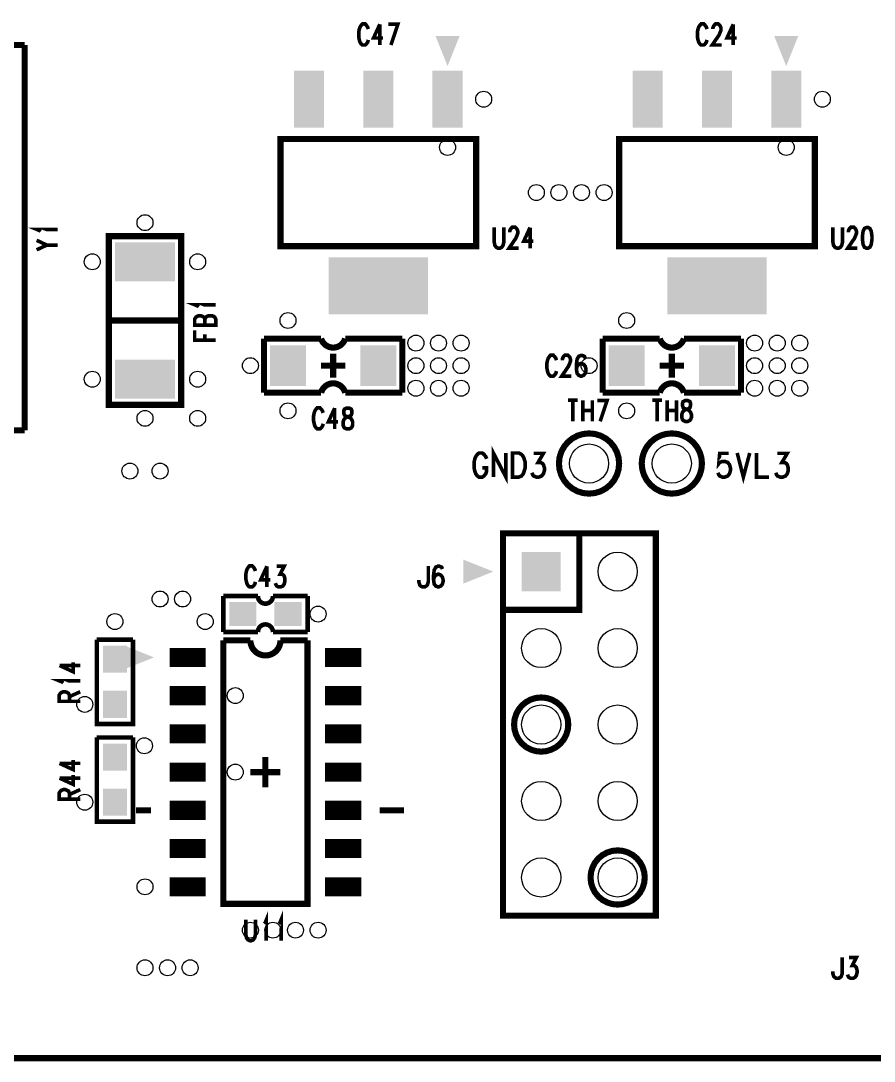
# Model space of a CAD drawing. Extents: x -8 to 142, y 0 to 126.
# Drawn here: x 41.88 to 70.22, y -0.1 to 34.45 of the extents above; entities that cross this region are included whole.
import ezdxf

# ---------------------------------------------------------------- set-up
doc = ezdxf.new("R2010")
doc.units = 0
doc.layers.get('0').update_dxf_attribs({"linetype": 'CONTINUOUS'})
doc.layers.add('02_ASSY1_GBR', color=6, linetype='CONTINUOUS')

# ---------------------------------------------------------------- blocks, each defined once
blk = doc.blocks.new('SQUARE_154')
blk.add_solid([(0.65, 0.65), (0.65, -0.65), (-0.65, 0.65), (-0.65, -0.65)])
blk = doc.blocks.new('ROUND_170')
blk.add_circle((0, 0), 0.265)
blk = doc.blocks.new('RECTANGLE_178')
blk.add_solid([(0.4, 0.45), (0.4, -0.45), (-0.4, 0.45), (-0.4, -0.45)])
blk = doc.blocks.new('RECTANGLE_180')
blk.add_solid([(0.45, 0.4), (0.45, -0.4), (-0.45, 0.4), (-0.45, -0.4)])
blk = doc.blocks.new('RECTANGLE_186')
blk.add_solid([(0.6, 0.675), (0.6, -0.675), (-0.6, 0.675), (-0.6, -0.675)])
blk = doc.blocks.new('RECTANGLE_196')
blk.add_solid([(1, 0.65), (1, -0.65), (-1, 0.65), (-1, -0.65)])
blk = doc.blocks.new('RECTANGLE_198')
blk.add_solid([(1.65, 0.95), (1.65, -0.95), (-1.65, 0.95), (-1.65, -0.95)])
blk = doc.blocks.new('RECTANGLE_199')
blk.add_solid([(0.5, 0.95), (0.5, -0.95), (-0.5, 0.95), (-0.5, -0.95)])
blk = doc.blocks.new('ROUND_218')
blk.add_circle((0, 0), 0.65)

msp = doc.modelspace()

# ---------------------------------------------------------------- linework, layer by layer
at = {"layer": '02_ASSY1_GBR'}
for points, const_width in [([(0, 0), (123.5, 0), (123.5, 103.5), (0, 103.5), (0, 0)], 0.2032), ([(53.419, 34.18), (53.397, 34.244), (53.352, 34.308), (53.311, 34.35), (53.225, 34.35), (53.184, 34.308), (53.142, 34.244), (53.12, 34.18), (53.101, 34.085), (53.101, 33.915), (53.12, 33.82), (53.142, 33.745), (53.184, 33.682), (53.225, 33.65), (53.311, 33.65), (53.352, 33.682), (53.397, 33.745), (53.419, 33.82)], 0.12), ([(53.801, 34.339), (53.591, 33.883), (53.909, 33.883)], 0.12), ([(53.801, 34.339), (53.801, 33.65)], 0.12), ([(54.081, 34.339), (54.399, 34.339), (54.17, 33.65)], 0.12), ([(64.669, 34.18), (64.647, 34.244), (64.602, 34.308), (64.561, 34.35), (64.475, 34.35), (64.434, 34.308), (64.392, 34.244), (64.37, 34.18), (64.351, 34.085), (64.351, 33.915), (64.37, 33.82), (64.392, 33.745), (64.434, 33.682), (64.475, 33.65), (64.561, 33.65), (64.602, 33.682), (64.647, 33.745), (64.669, 33.82)], 0.12), ([(64.863, 34.18), (64.863, 34.212), (64.885, 34.276), (64.908, 34.308), (64.952, 34.35), (65.045, 34.35), (65.089, 34.308), (65.111, 34.276), (65.134, 34.212), (65.134, 34.148), (65.111, 34.085), (65.067, 33.979), (64.841, 33.65), (65.159, 33.65)], 0.12), ([(65.541, 34.339), (65.331, 33.883), (65.649, 33.883)], 0.12), ([(65.541, 34.339), (65.541, 33.65)], 0.12), ([(40.7, 33.65), (42, 33.65)], 0.2), ([(42, 33.65), (42, 20.85)], 0.2), ([(57, 26.969), (50.5, 26.969), (50.5, 30.525), (57, 30.525), (57, 26.969)], 0.2032), ([(68.25, 26.969), (61.75, 26.969), (61.75, 30.525), (68.25, 30.525), (68.25, 26.969)], 0.2032), ([(57.601, 27.6), (57.601, 27.102), (57.623, 26.995), (57.668, 26.932), (57.738, 26.9), (57.782, 26.9), (57.849, 26.932), (57.894, 26.995), (57.919, 27.102), (57.919, 27.6)], 0.12), ([(58.113, 27.43), (58.113, 27.462), (58.135, 27.526), (58.158, 27.558), (58.202, 27.6), (58.295, 27.6), (58.339, 27.558), (58.361, 27.526), (58.384, 27.462), (58.384, 27.398), (58.361, 27.335), (58.317, 27.229), (58.091, 26.9), (58.409, 26.9)], 0.12), ([(58.791, 27.589), (58.581, 27.133), (58.899, 27.133)], 0.12), ([(58.791, 27.589), (58.791, 26.9)], 0.12), ([(68.851, 27.6), (68.851, 27.102), (68.873, 26.995), (68.918, 26.932), (68.988, 26.9), (69.032, 26.9), (69.099, 26.932), (69.144, 26.995), (69.169, 27.102), (69.169, 27.6)], 0.12), ([(69.363, 27.43), (69.363, 27.462), (69.385, 27.526), (69.408, 27.558), (69.452, 27.6), (69.545, 27.6), (69.589, 27.558), (69.611, 27.526), (69.634, 27.462), (69.634, 27.398), (69.611, 27.335), (69.567, 27.229), (69.341, 26.9), (69.659, 26.9)], 0.12), ([(69.968, 27.589), (69.898, 27.558), (69.853, 27.462), (69.831, 27.292), (69.831, 27.197), (69.853, 27.027), (69.898, 26.932), (69.968, 26.9), (70.012, 26.9), (70.079, 26.932), (70.124, 27.027), (70.149, 27.197), (70.149, 27.292), (70.124, 27.462), (70.079, 27.558), (70.012, 27.589), (69.968, 27.589)], 0.12), ([(42.538, 27.46), (42.506, 27.485), (42.411, 27.524), (43.1, 27.524)], 0.12), ([(44.8, 21.7), (44.8, 27.3), (47.2, 27.3), (47.2, 21.7), (44.8, 21.7)], 0.2032), ([(42.4, 27.164), (42.739, 27.005)], 0.12), ([(42.4, 26.846), (42.739, 27.005), (43.1, 27.005)], 0.12), ([(47.788, 24.955), (47.756, 24.98), (47.661, 25.019), (48.35, 25.019)], 0.12), ([(44.8, 24.5), (47.2, 24.5)], 0.2032), ([(47.989, 24.341), (47.989, 24.545), (48.021, 24.611), (48.053, 24.634), (48.117, 24.659), (48.223, 24.659), (48.286, 24.634), (48.318, 24.611), (48.35, 24.545), (48.35, 24.341), (47.65, 24.341), (47.65, 24.545), (47.692, 24.611), (47.724, 24.634), (47.788, 24.659), (47.852, 24.659), (47.915, 24.634), (47.958, 24.611), (47.989, 24.545)], 0.12), ([(47.65, 24.169), (47.65, 23.851), (48.35, 23.851)], 0.12), ([(47.989, 23.851), (47.989, 24.045)], 0.12), ([(49.95, 23.9), (49.95, 22.1)], 0.2032), ([(49.95, 23.9), (51.85, 23.9)], 0.2032), ([(52.65, 23.9), (52.639, 23.868), (52.626, 23.837), (52.611, 23.808), (52.593, 23.78), (52.572, 23.753), (52.55, 23.728), (52.526, 23.705), (52.5, 23.683), (52.472, 23.664), (52.443, 23.648), (52.413, 23.633), (52.382, 23.621), (52.35, 23.612), (52.317, 23.605), (52.283, 23.601), (52.25, 23.6), (52.217, 23.601), (52.183, 23.605), (52.15, 23.612), (52.118, 23.621), (52.087, 23.633), (52.057, 23.648), (52.028, 23.664), (52, 23.683), (51.974, 23.705), (51.95, 23.728), (51.928, 23.753), (51.907, 23.78), (51.889, 23.808), (51.874, 23.837), (51.861, 23.868), (51.85, 23.9)], 0.2032), ([(52.65, 23.9), (54.55, 23.9)], 0.2032), ([(54.55, 23.9), (54.55, 22.1)], 0.2032), ([(61.2, 23.9), (61.2, 22.1)], 0.2032), ([(61.2, 23.9), (63.1, 23.9)], 0.2032), ([(63.9, 23.9), (63.889, 23.868), (63.876, 23.837), (63.861, 23.808), (63.843, 23.78), (63.822, 23.753), (63.8, 23.728), (63.776, 23.705), (63.75, 23.683), (63.722, 23.664), (63.693, 23.648), (63.663, 23.633), (63.632, 23.621), (63.6, 23.612), (63.567, 23.605), (63.533, 23.601), (63.5, 23.6), (63.467, 23.601), (63.433, 23.605), (63.4, 23.612), (63.368, 23.621), (63.337, 23.633), (63.307, 23.648), (63.278, 23.664), (63.25, 23.683), (63.224, 23.705), (63.2, 23.728), (63.178, 23.753), (63.157, 23.78), (63.139, 23.808), (63.124, 23.837), (63.111, 23.868), (63.1, 23.9)], 0.2032), ([(63.9, 23.9), (65.8, 23.9)], 0.2032), ([(65.8, 23.9), (65.8, 22.1)], 0.2032), ([(52.25, 22.6), (52.25, 23.4)], 0.2032), ([(63.5, 22.6), (63.5, 23.4)], 0.2032), ([(59.669, 23.18), (59.647, 23.244), (59.602, 23.308), (59.561, 23.35), (59.475, 23.35), (59.434, 23.308), (59.392, 23.244), (59.37, 23.18), (59.351, 23.085), (59.351, 22.915), (59.37, 22.82), (59.392, 22.745), (59.434, 22.682), (59.475, 22.65), (59.561, 22.65), (59.602, 22.682), (59.647, 22.745), (59.669, 22.82)], 0.12), ([(59.863, 23.18), (59.863, 23.212), (59.885, 23.276), (59.908, 23.308), (59.952, 23.35), (60.045, 23.35), (60.089, 23.308), (60.111, 23.276), (60.134, 23.212), (60.134, 23.148), (60.111, 23.085), (60.067, 22.979), (59.841, 22.65), (60.159, 22.65)], 0.12), ([(60.624, 23.244), (60.598, 23.308), (60.525, 23.339), (60.477, 23.339), (60.404, 23.308), (60.353, 23.212), (60.331, 23.042), (60.331, 22.883), (60.353, 22.745), (60.404, 22.682), (60.477, 22.65), (60.5, 22.65), (60.573, 22.682), (60.624, 22.745), (60.649, 22.841), (60.649, 22.883), (60.624, 22.979), (60.573, 23.042), (60.5, 23.074), (60.477, 23.074), (60.404, 23.042), (60.353, 22.979), (60.331, 22.883)], 0.12), ([(52.65, 23), (51.85, 23)], 0.2032), ([(63.9, 23), (63.1, 23)], 0.2032), ([(51.85, 22.1), (51.86, 22.133), (51.872, 22.165), (51.887, 22.195), (51.904, 22.225), (51.924, 22.253), (51.946, 22.279), (51.97, 22.303), (51.996, 22.325), (52.024, 22.345), (52.053, 22.362), (52.084, 22.377), (52.116, 22.39), (52.149, 22.4), (52.182, 22.407), (52.216, 22.411), (52.25, 22.412), (52.284, 22.411), (52.318, 22.407), (52.351, 22.4), (52.384, 22.39), (52.416, 22.377), (52.447, 22.362), (52.476, 22.345), (52.504, 22.325), (52.53, 22.303), (52.554, 22.279), (52.576, 22.253), (52.596, 22.225), (52.613, 22.195), (52.628, 22.165), (52.64, 22.133), (52.65, 22.1)], 0.2032), ([(63.1, 22.1), (63.11, 22.133), (63.122, 22.165), (63.137, 22.195), (63.154, 22.225), (63.174, 22.253), (63.196, 22.279), (63.22, 22.303), (63.246, 22.325), (63.274, 22.345), (63.303, 22.362), (63.334, 22.377), (63.366, 22.39), (63.399, 22.4), (63.432, 22.407), (63.466, 22.411), (63.5, 22.412), (63.534, 22.411), (63.568, 22.407), (63.601, 22.4), (63.634, 22.39), (63.666, 22.377), (63.697, 22.362), (63.726, 22.345), (63.754, 22.325), (63.78, 22.303), (63.804, 22.279), (63.826, 22.253), (63.846, 22.225), (63.863, 22.195), (63.878, 22.165), (63.89, 22.133), (63.9, 22.1)], 0.2032), ([(51.85, 22.1), (49.95, 22.1)], 0.2032), ([(54.55, 22.1), (52.65, 22.1)], 0.2032), ([(63.1, 22.1), (61.2, 22.1)], 0.2032), ([(65.8, 22.1), (63.9, 22.1)], 0.2032), ([(60.051, 21.85), (60.369, 21.85)], 0.12), ([(60.21, 21.85), (60.21, 21.15)], 0.12), ([(60.541, 21.85), (60.541, 21.15)], 0.12), ([(60.859, 21.85), (60.859, 21.15)], 0.12), ([(61.031, 21.839), (61.349, 21.839), (61.12, 21.15)], 0.12), ([(62.851, 21.85), (63.169, 21.85)], 0.12), ([(63.01, 21.85), (63.01, 21.15)], 0.12), ([(63.341, 21.85), (63.341, 21.15)], 0.12), ([(63.659, 21.85), (63.659, 21.15)], 0.12), ([(63.942, 21.839), (63.875, 21.808), (63.853, 21.744), (63.853, 21.68), (63.875, 21.606), (63.92, 21.574), (64.012, 21.542), (64.079, 21.511), (64.124, 21.447), (64.149, 21.383), (64.149, 21.277), (64.124, 21.214), (64.101, 21.182), (64.035, 21.15), (63.942, 21.15), (63.875, 21.182), (63.853, 21.214), (63.831, 21.277), (63.831, 21.383), (63.853, 21.447), (63.898, 21.511), (63.965, 21.542), (64.057, 21.574), (64.101, 21.606), (64.124, 21.68), (64.124, 21.744), (64.101, 21.808), (64.035, 21.839), (63.942, 21.839)], 0.12), ([(51.919, 21.43), (51.897, 21.494), (51.852, 21.558), (51.811, 21.6), (51.725, 21.6), (51.684, 21.558), (51.642, 21.494), (51.62, 21.43), (51.601, 21.335), (51.601, 21.165), (51.62, 21.07), (51.642, 20.995), (51.684, 20.932), (51.725, 20.9), (51.811, 20.9), (51.852, 20.932), (51.897, 20.995), (51.919, 21.07)], 0.12), ([(52.301, 21.589), (52.091, 21.133), (52.409, 21.133)], 0.12), ([(52.301, 21.589), (52.301, 20.9)], 0.12), ([(52.692, 21.589), (52.625, 21.558), (52.603, 21.494), (52.603, 21.43), (52.625, 21.356), (52.67, 21.324), (52.762, 21.292), (52.829, 21.261), (52.874, 21.197), (52.899, 21.133), (52.899, 21.027), (52.874, 20.964), (52.851, 20.932), (52.785, 20.9), (52.692, 20.9), (52.625, 20.932), (52.603, 20.964), (52.581, 21.027), (52.581, 21.133), (52.603, 21.197), (52.648, 21.261), (52.715, 21.292), (52.807, 21.324), (52.851, 21.356), (52.874, 21.43), (52.874, 21.494), (52.851, 21.558), (52.785, 21.589), (52.692, 21.589)], 0.12), ([(60.541, 21.511), (60.859, 21.511)], 0.12), ([(63.341, 21.511), (63.659, 21.511)], 0.12), ([(42, 20.85), (40.7, 20.85)], 0.2), ([(59.75, 19.75), (59.769, 19.555), (59.826, 19.367), (59.919, 19.194), (60.043, 19.043), (60.194, 18.919), (60.367, 18.826), (60.555, 18.769), (60.75, 18.75), (60.945, 18.769), (61.133, 18.826), (61.306, 18.919), (61.457, 19.043), (61.581, 19.194), (61.674, 19.367), (61.731, 19.555), (61.75, 19.75), (61.731, 19.945), (61.674, 20.133), (61.581, 20.306), (61.457, 20.457), (61.306, 20.581), (61.133, 20.674), (60.945, 20.731), (60.75, 20.75), (60.555, 20.731), (60.367, 20.674), (60.194, 20.581), (60.043, 20.457), (59.919, 20.306), (59.826, 20.133), (59.769, 19.945), (59.75, 19.75)], 0.2032), ([(62.5, 19.75), (62.519, 19.555), (62.576, 19.367), (62.669, 19.194), (62.793, 19.043), (62.944, 18.919), (63.117, 18.826), (63.305, 18.769), (63.5, 18.75), (63.695, 18.769), (63.883, 18.826), (64.056, 18.919), (64.207, 19.043), (64.331, 19.194), (64.424, 19.367), (64.481, 19.555), (64.5, 19.75), (64.481, 19.945), (64.424, 20.133), (64.331, 20.306), (64.207, 20.457), (64.056, 20.581), (63.883, 20.674), (63.695, 20.731), (63.5, 20.75), (63.305, 20.731), (63.117, 20.674), (62.944, 20.581), (62.793, 20.457), (62.669, 20.306), (62.576, 20.133), (62.519, 19.945), (62.5, 19.75)], 0.2032), ([(57.348, 19.906), (57.319, 19.979), (57.261, 20.052), (57.207, 20.1), (57.094, 20.1), (57.04, 20.052), (56.986, 19.979), (56.957, 19.906), (56.932, 19.797), (56.932, 19.603), (56.957, 19.494), (56.986, 19.409), (57.04, 19.336), (57.094, 19.3), (57.207, 19.3), (57.261, 19.336), (57.319, 19.409), (57.348, 19.494), (57.348, 19.603), (57.207, 19.603)], 0.12), ([(57.572, 19.3), (57.572, 20.1), (57.988, 19.3), (57.988, 20.1)], 0.12), ([(58.212, 20.1), (58.42, 20.1), (58.507, 20.052), (58.566, 19.979), (58.595, 19.906), (58.628, 19.797), (58.628, 19.603), (58.595, 19.494), (58.566, 19.409), (58.507, 19.336), (58.42, 19.3), (58.212, 19.3), (58.212, 20.1)], 0.12), ([(58.91, 20.088), (59.235, 20.088), (59.056, 19.785), (59.147, 19.785), (59.206, 19.748), (59.235, 19.712), (59.268, 19.603), (59.268, 19.518), (59.235, 19.409), (59.176, 19.336), (59.089, 19.3), (58.998, 19.3), (58.91, 19.336), (58.881, 19.373), (58.852, 19.445)], 0.12), ([(65.386, 20.088), (65.09, 20.088), (65.061, 19.748), (65.09, 19.785), (65.178, 19.821), (65.265, 19.821), (65.356, 19.785), (65.415, 19.712), (65.448, 19.603), (65.448, 19.518), (65.415, 19.409), (65.356, 19.336), (65.265, 19.3), (65.178, 19.3), (65.09, 19.336), (65.061, 19.373), (65.032, 19.445)], 0.12), ([(65.672, 20.1), (65.876, 19.3), (66.088, 20.1)], 0.12), ([(66.312, 20.1), (66.312, 19.3), (66.728, 19.3)], 0.12), ([(67.01, 20.088), (67.335, 20.088), (67.156, 19.785), (67.247, 19.785), (67.306, 19.748), (67.335, 19.712), (67.368, 19.603), (67.368, 19.518), (67.335, 19.409), (67.276, 19.336), (67.189, 19.3), (67.098, 19.3), (67.01, 19.336), (66.981, 19.373), (66.952, 19.445)], 0.12), ([(60.43, 17.43), (60.43, 14.89), (57.89, 14.89)], 0.2032), ([(62.97, 17.43), (57.89, 17.43), (57.89, 4.73), (62.97, 4.73), (62.97, 17.43)], 0.2032), ([(49.669, 16.18), (49.647, 16.244), (49.602, 16.308), (49.561, 16.35), (49.475, 16.35), (49.434, 16.308), (49.392, 16.244), (49.37, 16.18), (49.351, 16.085), (49.351, 15.915), (49.37, 15.82), (49.392, 15.745), (49.434, 15.682), (49.475, 15.65), (49.561, 15.65), (49.602, 15.682), (49.647, 15.745), (49.669, 15.82)], 0.12), ([(50.051, 16.339), (49.841, 15.883), (50.159, 15.883)], 0.12), ([(50.051, 16.339), (50.051, 15.65)], 0.12), ([(50.375, 16.339), (50.624, 16.339), (50.487, 16.074), (50.557, 16.074), (50.601, 16.042), (50.624, 16.011), (50.649, 15.915), (50.649, 15.841), (50.624, 15.745), (50.579, 15.682), (50.512, 15.65), (50.442, 15.65), (50.375, 15.682), (50.353, 15.714), (50.331, 15.777)], 0.12), ([(55.411, 16.35), (55.411, 15.82), (55.379, 15.714), (55.347, 15.682), (55.287, 15.65), (55.22, 15.65), (55.159, 15.682), (55.128, 15.714), (55.096, 15.82), (55.096, 15.883)], 0.12), ([(55.879, 16.244), (55.853, 16.308), (55.78, 16.339), (55.732, 16.339), (55.659, 16.308), (55.608, 16.212), (55.586, 16.042), (55.586, 15.883), (55.608, 15.745), (55.659, 15.682), (55.732, 15.65), (55.755, 15.65), (55.828, 15.682), (55.879, 15.745), (55.904, 15.841), (55.904, 15.883), (55.879, 15.979), (55.828, 16.042), (55.755, 16.074), (55.732, 16.074), (55.659, 16.042), (55.608, 15.979), (55.586, 15.883)], 0.12), ([(49.75, 15.35), (48.6, 15.35)], 0.1524), ([(48.6, 15.35), (48.6, 14.15)], 0.1524), ([(50.25, 15.35), (50.249, 15.325), (50.246, 15.301), (50.24, 15.276), (50.232, 15.253), (50.222, 15.23), (50.21, 15.209), (50.195, 15.189), (50.179, 15.17), (50.16, 15.153), (50.14, 15.138), (50.119, 15.125), (50.097, 15.114), (50.073, 15.106), (50.049, 15.1), (50.025, 15.096), (50, 15.095), (49.975, 15.096), (49.951, 15.1), (49.927, 15.106), (49.903, 15.114), (49.881, 15.125), (49.86, 15.138), (49.84, 15.153), (49.821, 15.17), (49.805, 15.189), (49.79, 15.209), (49.778, 15.23), (49.768, 15.253), (49.76, 15.276), (49.754, 15.301), (49.751, 15.325), (49.75, 15.35)], 0.1524), ([(51.4, 15.35), (50.25, 15.35)], 0.1524), ([(51.4, 15.35), (51.4, 14.15)], 0.1524), ([(49.75, 14.15), (48.6, 14.15)], 0.1524), ([(49.75, 14.15), (49.751, 14.175), (49.754, 14.199), (49.76, 14.224), (49.768, 14.247), (49.778, 14.27), (49.79, 14.291), (49.805, 14.311), (49.821, 14.33), (49.84, 14.347), (49.86, 14.362), (49.881, 14.375), (49.903, 14.386), (49.927, 14.394), (49.951, 14.4), (49.975, 14.404), (50, 14.405), (50.025, 14.404), (50.049, 14.4), (50.073, 14.394), (50.097, 14.386), (50.119, 14.375), (50.14, 14.362), (50.16, 14.347), (50.179, 14.33), (50.195, 14.311), (50.21, 14.291), (50.222, 14.27), (50.232, 14.247), (50.24, 14.224), (50.246, 14.199), (50.249, 14.175), (50.25, 14.15)], 0.1524), ([(51.4, 14.15), (50.25, 14.15)], 0.1524), ([(45.6, 13.9), (45.6, 11.1), (44.4, 11.1), (44.4, 13.9)], 0.1524), ([(44.4, 13.9), (45.6, 13.9)], 0.1524), ([(51.4, 13.875), (51.4, 5.125), (48.6, 5.125), (48.6, 13.875)], 0.2032), ([(48.6, 13.875), (49.5, 13.875)], 0.2032), ([(50.5, 13.875), (50.498, 13.826), (50.49, 13.777), (50.478, 13.73), (50.462, 13.684), (50.441, 13.639), (50.416, 13.597), (50.387, 13.558), (50.354, 13.521), (50.317, 13.488), (50.278, 13.459), (50.236, 13.434), (50.191, 13.413), (50.145, 13.397), (50.098, 13.385), (50.049, 13.377), (50, 13.375), (49.951, 13.377), (49.902, 13.385), (49.855, 13.397), (49.809, 13.413), (49.764, 13.434), (49.722, 13.459), (49.683, 13.488), (49.646, 13.521), (49.613, 13.558), (49.584, 13.597), (49.559, 13.639), (49.538, 13.684), (49.522, 13.73), (49.51, 13.777), (49.502, 13.826), (49.5, 13.875)], 0.2032), ([(51.4, 13.875), (50.5, 13.875)], 0.2032), ([(46.818, 13.31), (48.018, 13.31)], 0.635), ([(51.983, 13.31), (53.183, 13.31)], 0.635), ([(43.161, 13.041), (43.617, 12.831), (43.617, 13.149)], 0.12), ([(43.161, 13.041), (43.85, 13.041)], 0.12), ([(43.288, 12.465), (43.256, 12.49), (43.161, 12.529), (43.85, 12.529)], 0.12), ([(43.85, 11.851), (43.15, 11.851), (43.15, 12.055), (43.192, 12.121), (43.224, 12.144), (43.288, 12.169), (43.352, 12.169), (43.415, 12.144), (43.458, 12.121), (43.489, 12.055), (43.489, 11.851)], 0.12), ([(43.489, 12.007), (43.85, 12.169)], 0.12), ([(46.818, 12.04), (48.018, 12.04)], 0.635), ([(51.983, 12.04), (53.183, 12.04)], 0.635), ([(58.26, 11.08), (58.277, 10.904), (58.329, 10.736), (58.412, 10.58), (58.524, 10.444), (58.66, 10.332), (58.816, 10.249), (58.984, 10.197), (59.16, 10.18), (59.336, 10.197), (59.504, 10.249), (59.66, 10.332), (59.796, 10.444), (59.908, 10.58), (59.991, 10.736), (60.043, 10.904), (60.06, 11.08), (60.043, 11.256), (59.991, 11.424), (59.908, 11.58), (59.796, 11.716), (59.66, 11.828), (59.504, 11.911), (59.336, 11.963), (59.16, 11.98), (58.984, 11.963), (58.816, 11.911), (58.66, 11.828), (58.524, 11.716), (58.412, 11.58), (58.329, 11.424), (58.277, 11.256), (58.26, 11.08)], 0.2032), ([(46.818, 10.77), (48.018, 10.77)], 0.635), ([(51.983, 10.77), (53.183, 10.77)], 0.635), ([(45.6, 10.65), (45.6, 7.85), (44.4, 7.85), (44.4, 10.65)], 0.1524), ([(44.4, 10.65), (45.6, 10.65)], 0.1524), ([(50, 10), (50, 9)], 0.2032), ([(43.161, 9.791), (43.617, 9.581), (43.617, 9.899)], 0.12), ([(43.161, 9.791), (43.85, 9.791)], 0.12), ([(46.818, 9.5), (48.018, 9.5)], 0.635), ([(51.983, 9.5), (53.183, 9.5)], 0.635), ([(43.161, 9.301), (43.617, 9.091), (43.617, 9.409)], 0.12), ([(43.161, 9.301), (43.85, 9.301)], 0.12), ([(49.5, 9.5), (50.5, 9.5)], 0.2032), ([(43.85, 8.601), (43.15, 8.601), (43.15, 8.805), (43.192, 8.871), (43.224, 8.894), (43.288, 8.919), (43.352, 8.919), (43.415, 8.894), (43.458, 8.871), (43.489, 8.805), (43.489, 8.601)], 0.12), ([(43.489, 8.757), (43.85, 8.919)], 0.12), ([(45.7, 8.23), (46.2, 8.23)], 0.2032), ([(46.818, 8.23), (48.018, 8.23)], 0.635), ([(51.983, 8.23), (53.183, 8.23)], 0.635), ([(53.8, 8.23), (54.6, 8.23)], 0.2032), ([(46.818, 6.96), (48.018, 6.96)], 0.635), ([(51.983, 6.96), (53.183, 6.96)], 0.635), ([(60.8, 6), (60.817, 5.824), (60.869, 5.656), (60.952, 5.5), (61.064, 5.364), (61.2, 5.252), (61.356, 5.169), (61.524, 5.117), (61.7, 5.1), (61.876, 5.117), (62.044, 5.169), (62.2, 5.252), (62.336, 5.364), (62.448, 5.5), (62.531, 5.656), (62.583, 5.824), (62.6, 6), (62.583, 6.176), (62.531, 6.344), (62.448, 6.5), (62.336, 6.636), (62.2, 6.748), (62.044, 6.831), (61.876, 6.883), (61.7, 6.9), (61.524, 6.883), (61.356, 6.831), (61.2, 6.748), (61.064, 6.636), (60.952, 6.5), (60.869, 6.344), (60.817, 6.176), (60.8, 6)], 0.2032), ([(46.818, 5.69), (48.018, 5.69)], 0.635), ([(51.983, 5.69), (53.183, 5.69)], 0.635), ([(49.965, 4.462), (49.99, 4.494), (50.029, 4.589), (50.029, 3.9)], 0.12), ([(50.455, 4.462), (50.48, 4.494), (50.519, 4.589), (50.519, 3.9)], 0.12), ([(49.351, 4.6), (49.351, 4.102), (49.373, 3.995), (49.418, 3.932), (49.488, 3.9), (49.532, 3.9), (49.599, 3.932), (49.644, 3.995), (49.669, 4.102), (49.669, 4.6)], 0.12), ([(69.161, 3.35), (69.161, 2.82), (69.129, 2.714), (69.097, 2.682), (69.037, 2.65), (68.97, 2.65), (68.909, 2.682), (68.878, 2.714), (68.846, 2.82), (68.846, 2.883)], 0.12), ([(69.38, 3.339), (69.629, 3.339), (69.492, 3.074), (69.562, 3.074), (69.606, 3.042), (69.629, 3.011), (69.654, 2.915), (69.654, 2.841), (69.629, 2.745), (69.584, 2.682), (69.517, 2.65), (69.447, 2.65), (69.38, 2.682), (69.358, 2.714), (69.336, 2.777)], 0.12)]:
    msp.add_lwpolyline(points, dxfattribs=dict(at, const_width=const_width))
for points in [[(55.650046, 33.949962), (56.449916, 33.95), (56.4499, 33.949962), (56.449916, 33.95)], [(56.049982, 32.950048), (55.650046, 33.949962), (56.049982, 32.950048), (56.4499, 33.949962)], [(66.900046, 33.949962), (67.699916, 33.95), (67.6999, 33.949962), (67.699916, 33.95)], [(67.299982, 32.950048), (66.900046, 33.949962), (67.299982, 32.950048), (67.6999, 33.949962)], [(56.573, 16.159968), (56.573002, 16.559968), (57.572918, 16.159968), (56.573002, 16.559968)], [(56.573, 15.760034), (56.573, 16.159968), (56.573, 15.760034), (57.572918, 16.159968)], [(45.3, 13.309968), (45.300002, 13.709968), (46.299918, 13.309968), (45.300002, 13.709968)], [(45.3, 12.910034), (45.3, 13.309968), (45.3, 12.910034), (46.299918, 13.309968)]]:
    msp.add_solid(points, dxfattribs=at)

# ---------------------------------------------------------------- block references
for name, p in [('RECTANGLE_199', (51.45, 31.85)), ('RECTANGLE_199', (53.75, 31.85)), ('RECTANGLE_199', (56.05, 31.85)), ('RECTANGLE_199', (62.7, 31.85)), ('RECTANGLE_199', (65, 31.85)), ('RECTANGLE_199', (67.3, 31.85)), ('ROUND_170', (57.25, 31.85)), ('ROUND_170', (68.5, 31.85)), ('ROUND_170', (56.05, 30.25)), ('ROUND_170', (67.3, 30.25)), ('ROUND_170', (59, 28.75)), ('ROUND_170', (59.75, 28.75)), ('ROUND_170', (60.5, 28.75)), ('ROUND_170', (61.25, 28.75)), ('ROUND_170', (46, 27.75)), ('RECTANGLE_196', (46, 26.45)), ('ROUND_170', (44.25, 26.45)), ('ROUND_170', (47.75, 26.45)), ('RECTANGLE_198', (53.75, 25.65)), ('RECTANGLE_198', (65, 25.65)), ('ROUND_170', (50.75, 24.5)), ('ROUND_170', (62, 24.5)), ('ROUND_170', (55, 23.75)), ('ROUND_170', (55.75, 23.75)), ('ROUND_170', (56.5, 23.75)), ('ROUND_170', (66.25, 23.75)), ('ROUND_170', (67, 23.75)), ('ROUND_170', (67.75, 23.75)), ('RECTANGLE_186', (50.75, 23)), ('RECTANGLE_186', (53.75, 23)), ('RECTANGLE_186', (62, 23)), ('RECTANGLE_186', (65, 23)), ('RECTANGLE_196', (46, 22.55)), ('ROUND_170', (49.5, 23)), ('ROUND_170', (55, 23)), ('ROUND_170', (55.75, 23)), ('ROUND_170', (56.5, 23)), ('ROUND_170', (60.75, 23)), ('ROUND_170', (66.25, 23)), ('ROUND_170', (67, 23)), ('ROUND_170', (67.75, 23)), ('ROUND_170', (44.25, 22.55)), ('ROUND_170', (47.75, 22.55)), ('ROUND_170', (55, 22.25)), ('ROUND_170', (55.75, 22.25)), ('ROUND_170', (56.5, 22.25)), ('ROUND_170', (66.25, 22.25)), ('ROUND_170', (67, 22.25)), ('ROUND_170', (67.75, 22.25)), ('ROUND_170', (46, 21.25)), ('ROUND_170', (47.75, 21.25)), ('ROUND_170', (50.75, 21.5)), ('ROUND_170', (62, 21.5)), ('ROUND_218', (60.75, 19.75)), ('ROUND_218', (63.5, 19.75)), ('ROUND_170', (45.5, 19.5)), ('ROUND_170', (46.5, 19.5)), ('SQUARE_154', (59.16, 16.16)), ('ROUND_218', (61.7, 16.16)), ('ROUND_170', (46.5, 15.25)), ('ROUND_170', (47.25, 15.25)), ('RECTANGLE_180', (49.25, 14.75)), ('RECTANGLE_180', (50.75, 14.75)), ('ROUND_170', (51.75, 14.75)), ('ROUND_170', (45, 14.5)), ('ROUND_170', (48, 14.5)), ('ROUND_218', (59.16, 13.62)), ('ROUND_218', (61.7, 13.62)), ('RECTANGLE_178', (45, 13.25)), ('RECTANGLE_178', (45, 11.75)), ('ROUND_170', (49, 12.04)), ('ROUND_170', (44, 11.75)), ('ROUND_218', (59.16, 11.08)), ('ROUND_218', (61.7, 11.08)), ('RECTANGLE_178', (45, 10)), ('ROUND_170', (45.98, 10.375)), ('ROUND_170', (49, 9.5)), ('ROUND_218', (59.16, 8.54)), ('ROUND_218', (61.7, 8.54)), ('ROUND_170', (44, 8.5)), ('RECTANGLE_178', (45, 8.5)), ('ROUND_218', (59.16, 6)), ('ROUND_218', (61.7, 6)), ('ROUND_170', (46, 5.69)), ('ROUND_170', (49.5, 4.25)), ('ROUND_170', (50.25, 4.25)), ('ROUND_170', (51, 4.25)), ('ROUND_170', (51.75, 4.25)), ('ROUND_170', (46, 3)), ('ROUND_170', (46.75, 3)), ('ROUND_170', (47.5, 3))]:
    msp.add_blockref(name, p, dxfattribs=at)

doc.saveas('drawing.dxf')
